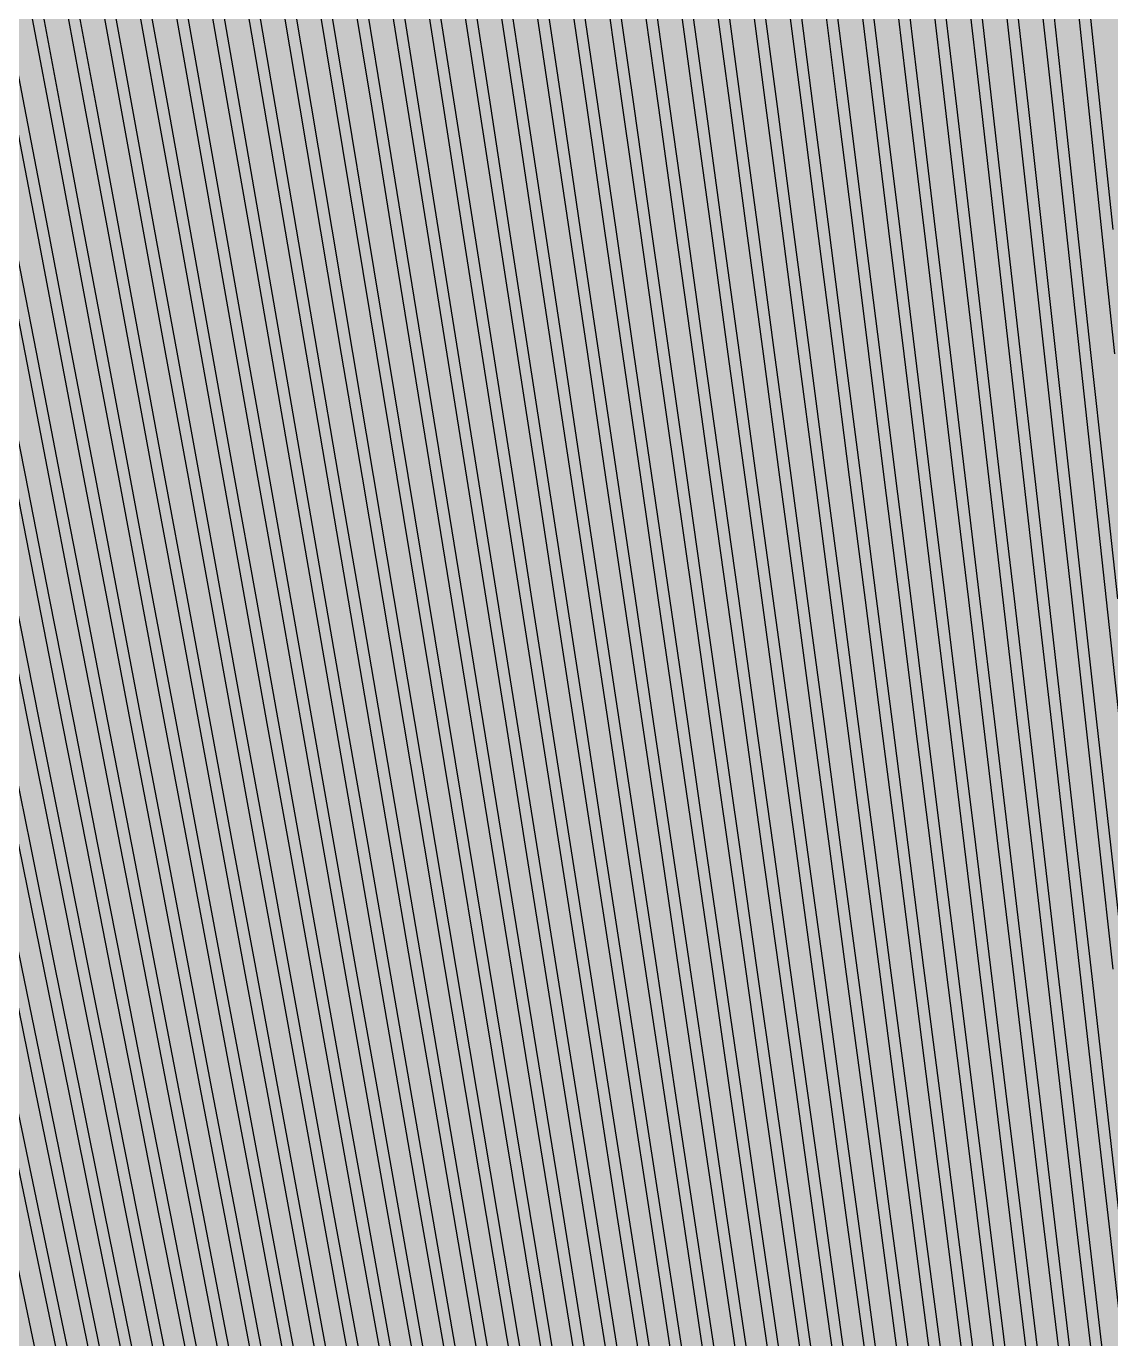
# Model space of a CAD drawing. Header units: metres. Extents: x -7231 to 10969, y -37556 to 1873.
# Drawn here: x 1427.9 to 1626.2, y -18014.6 to -17774.6 of the extents above; entities that cross this region are included whole.
import ezdxf

# ---------------------------------------------------------------- set-up
doc = ezdxf.new("R2010")
doc.units = ezdxf.units.M
for name, color, linetype in [('Metal1', 4, 'CONTINUOUS'), ('Metal2', 3, 'CONTINUOUS'), ('Polyimide', 7, 'CONTINUOUS')]:
    doc.layers.add(name, color=color, linetype=linetype)

msp = doc.modelspace()

# ---------------------------------------------------------------- hatches: boundary and pattern name
at = {"layer": 'Polyimide'}
msp.add_hatch(color=7, dxfattribs=at).paths.add_polyline_path([(4065.69, -468), (4066.67, -501.99), (4068.51, -535.99), (4071.41, -569.99), (4075.54, -603.99), (4081.04, -637.99), (4088.01, -671.99), (4096.52, -705.98), (4106.62, -739.98), (4118.33, -773.98), (4131.63, -807.98), (4146.49, -841.98), (4162.87, -875.98), (4180.68, -909.97), (4199.83, -943.97), (4220.22, -977.97), (4241.73, -1011.97), (4264.21, -1045.97), (4287.52, -1079.96), (4311.51, -1113.96), (4336.01, -1147.96), (4360.86, -1181.96), (4385.88, -1215.96), (4410.89, -1249.96), (4435.74, -1283.95), (4460.24, -1317.95), (4484.23, -1351.95), (4507.54, -1385.95), (4530.02, -1419.95), (4551.53, -1453.94), (4571.92, -1487.94), (4591.07, -1521.94), (4608.88, -1555.94), (4625.26, -1589.94), (4640.12, -1623.94), (4653.42, -1657.93), (4665.13, -1691.93), (4675.23, -1725.93), (4683.74, -1759.93), (4690.71, -1793.93), (4696.21, -1827.93), (4700.34, -1861.92), (4703.24, -1895.92), (4705.08, -1929.92), (4706.06, -1963.92), (4706.44, -1997.92), (4706.5, -2031.91), (4706.5, -4793.02), (4709.95, -4838.39), (4720.22, -4882.71), (4737.08, -4924.98), (4760.13, -4964.2), (4788.85, -4999.49), (4822.58, -5030.03), (4860.53, -5055.12), (4901.85, -5074.18), (4901.85, -5074.18), (4970.68, -5105.23), (5034.7, -5145.26), (5092.76, -5193.54), (5143.8, -5249.19), (5186.89, -5311.2), (5221.24, -5378.44), (5246.23, -5449.69), (5261.41, -5523.66), (5266.5, -5599), (5261.41, -5674.34), (5246.23, -5748.31), (5221.24, -5819.56), (5186.89, -5886.8), (5143.8, -5948.81), (5092.76, -6004.46), (5034.7, -6052.74), (4970.68, -6092.77), (4901.85, -6123.82), (4860.53, -6142.88), (4822.58, -6167.97), (4788.85, -6198.51), (4760.13, -6233.8), (4737.08, -6273.02), (4720.22, -6315.29), (4709.95, -6359.61), (4706.5, -6404.98), (4706.5, -9221.52), (4709.95, -9266.88), (4720.22, -9311.21), (4737.08, -9353.47), (4760.13, -9392.7), (4788.85, -9427.98), (4822.58, -9458.52), (4860.53, -9483.61), (4901.85, -9502.67), (4970.68, -9533.72), (5034.7, -9573.75), (5092.76, -9622.03), (5143.8, -9677.68), (5186.89, -9739.69), (5221.24, -9806.94), (5246.23, -9878.19), (5261.41, -9952.16), (5266.5, -10027.49), (5261.41, -10102.83), (5246.23, -10176.8), (5221.24, -10248.05), (5186.89, -10315.3), (5143.8, -10377.31), (5092.76, -10432.96), (5034.7, -10481.24), (4970.68, -10521.27), (4901.85, -10552.32), (4860.53, -10571.38), (4822.58, -10596.46), (4788.85, -10627), (4760.13, -10662.29), (4737.08, -10701.52), (4720.22, -10743.78), (4709.95, -10788.1), (4706.5, -10833.47), (4706.5, -13650.01), (4709.95, -13695.38), (4720.22, -13739.7), (4737.08, -13781.96), (4760.13, -13821.19), (4788.85, -13856.48), (4822.58, -13887.02), (4860.53, -13912.11), (4901.85, -13931.17), (4970.68, -13962.22), (5034.7, -14002.25), (5092.76, -14050.53), (5143.8, -14106.18), (5186.89, -14168.19), (5221.24, -14235.43), (5246.23, -14306.68), (5261.41, -14380.65), (5266.5, -14455.99), (5261.41, -14531.33), (5246.23, -14605.29), (5221.24, -14676.55), (5186.89, -14743.79), (5143.8, -14805.8), (5092.76, -14861.45), (5034.7, -14909.73), (4970.68, -14949.76), (4901.85, -14980.81), (4860.53, -14999.87), (4822.58, -15024.96), (4788.85, -15055.5), (4760.13, -15090.79), (4737.08, -15130.01), (4720.22, -15172.27), (4709.95, -15216.6), (4706.5, -15261.97), (4706.5, -15455.99), (4720.95, -15750.04), (4764.14, -16041.26), (4835.68, -16326.84), (4934.86, -16604.04), (5060.74, -16870.18), (5212.09, -17122.7), (5387.47, -17359.17), (5585.18, -17577.31), (5803.32, -17775.02), (6039.79, -17950.4), (6292.31, -18101.75), (6558.45, -18227.63), (6835.65, -18326.81), (7121.23, -18398.34), (7412.45, -18441.54), (7706.5, -18455.99), (9969.01, -18455.99), (10047.42, -18459.84), (10125.08, -18471.36), (10201.23, -18490.44), (10275.15, -18516.89), (10346.12, -18550.45), (10413.46, -18590.81), (10476.52, -18637.58), (10534.69, -18690.3), (10587.41, -18748.47), (10634.18, -18811.53), (10674.54, -18878.87), (10708.11, -18949.84), (10734.56, -19023.76), (10753.63, -19099.92), (10765.15, -19177.58), (10769.01, -19255.99), (10769.01, -20895.8), (10730.24, -20951.41), (10694.6, -21009.08), (10662.21, -21068.63), (10633.17, -21129.89), (10607.55, -21192.66), (10585.45, -21256.74), (10566.93, -21321.96), (10552.05, -21388.09), (10540.84, -21454.95), (10533.35, -21522.33), (10529.6, -21590.02), (10529.6, -21657.81), (10533.35, -21725.5), (10540.84, -21792.87), (10552.05, -21859.73), (10566.93, -21925.87), (10585.45, -21991.08), (10607.55, -22055.17), (10633.17, -22117.94), (10662.21, -22179.19), (10694.6, -22238.74), (10730.24, -22296.41), (10769.01, -22352.03), (10769.01, -32454.24), (10728.74, -32510.49), (10691.72, -32568.92), (10658.05, -32629.35), (10627.85, -32691.58), (10601.2, -32755.42), (10578.21, -32820.67), (10558.93, -32887.1), (10543.44, -32954.52), (10531.77, -33022.71), (10523.97, -33091.44), (10520.07, -33160.51), (10520.07, -33229.69), (10523.97, -33298.75), (10531.77, -33367.49), (10543.44, -33435.67), (10558.93, -33503.09), (10578.21, -33569.53), (10601.2, -33634.77), (10627.85, -33698.61), (10658.05, -33760.85), (10691.72, -33821.28), (10728.74, -33879.71), (10769.01, -33935.96), (10769.01, -36556), (10765.15, -36634.41), (10753.63, -36712.07), (10734.56, -36788.23), (10708.11, -36862.15), (10674.54, -36933.12), (10634.18, -37000.46), (10587.41, -37063.51), (10534.69, -37121.69), (10476.52, -37174.41), (10413.46, -37221.18), (10346.12, -37261.54), (10275.15, -37295.1), (10201.23, -37321.55), (10125.08, -37340.63), (10047.42, -37352.15), (9969.01, -37356), (-6231.01, -37356), (-6309.42, -37352.15), (-6387.08, -37340.63), (-6463.23, -37321.55), (-6537.15, -37295.1), (-6608.12, -37261.54), (-6675.46, -37221.18), (-6738.52, -37174.41), (-6796.69, -37121.69), (-6849.41, -37063.51), (-6896.18, -37000.46), (-6936.54, -36933.12), (-6970.11, -36862.15), (-6996.56, -36788.23), (-7015.63, -36712.07), (-7027.15, -36634.41), (-7031.01, -36556), (-7031.01, -33936), (-6990.74, -33879.75), (-6953.7, -33821.31), (-6920.03, -33760.88), (-6889.82, -33698.64), (-6863.18, -33634.8), (-6840.18, -33569.55), (-6820.9, -33503.11), (-6805.4, -33435.69), (-6793.74, -33367.49), (-6785.94, -33298.75), (-6782.03, -33229.68), (-6782.03, -33160.5), (-6785.94, -33091.43), (-6793.74, -33022.69), (-6805.4, -32954.5), (-6820.9, -32887.07), (-6840.18, -32820.63), (-6863.18, -32755.39), (-6889.82, -32691.54), (-6920.03, -32629.3), (-6953.7, -32568.87), (-6990.74, -32510.43), (-7031.01, -32454.18), (-7031.01, -22364.83), (-6990.74, -22308.58), (-6953.7, -22250.14), (-6920.03, -22189.71), (-6889.82, -22127.47), (-6863.18, -22063.62), (-6840.18, -21998.38), (-6820.9, -21931.94), (-6805.4, -21864.51), (-6793.74, -21796.32), (-6785.94, -21727.58), (-6782.03, -21658.51), (-6782.03, -21589.33), (-6785.94, -21520.26), (-6793.74, -21451.52), (-6805.4, -21383.32), (-6820.9, -21315.9), (-6840.18, -21249.46), (-6863.18, -21184.21), (-6889.82, -21120.37), (-6920.03, -21058.13), (-6953.7, -20997.7), (-6990.74, -20939.26), (-7031.01, -20883.01), (-7031.01, -19255.99), (-7027.15, -19177.58), (-7015.63, -19099.92), (-6996.56, -19023.76), (-6970.11, -18949.84), (-6936.54, -18878.87), (-6896.18, -18811.53), (-6849.41, -18748.47), (-6796.69, -18690.3), (-6738.52, -18637.58), (-6675.46, -18590.81), (-6608.12, -18550.45), (-6537.15, -18516.89), (-6463.23, -18490.44), (-6387.08, -18471.36), (-6309.42, -18459.84), (-6231.01, -18455.99), (-3968.5, -18455.99), (-3674.45, -18441.54), (-3383.23, -18398.34), (-3097.65, -18326.81), (-2820.45, -18227.63), (-2554.31, -18101.75), (-2301.79, -17950.4), (-2065.32, -17775.02), (-1847.18, -17577.31), (-1649.47, -17359.17), (-1474.09, -17122.7), (-1322.74, -16870.18), (-1196.86, -16604.04), (-1097.68, -16326.84), (-1026.14, -16041.26), (-982.95, -15750.04), (-968.5, -15455.99), (-968.5, -15261.97), (-971.95, -15216.6), (-982.22, -15172.27), (-999.08, -15130.01), (-1022.13, -15090.79), (-1050.85, -15055.5), (-1084.58, -15024.96), (-1122.53, -14999.87), (-1163.85, -14980.81), (-1232.68, -14949.76), (-1296.7, -14909.73), (-1354.76, -14861.45), (-1405.8, -14805.8), (-1448.89, -14743.79), (-1483.24, -14676.55), (-1508.23, -14605.29), (-1523.41, -14531.33), (-1528.5, -14455.99), (-1523.41, -14380.65), (-1508.23, -14306.68), (-1483.24, -14235.43), (-1448.89, -14168.19), (-1405.8, -14106.18), (-1354.76, -14050.53), (-1296.7, -14002.25), (-1232.68, -13962.22), (-1163.85, -13931.17), (-1122.53, -13912.11), (-1084.58, -13887.02), (-1050.85, -13856.48), (-1022.13, -13821.19), (-999.08, -13781.96), (-982.22, -13739.7), (-971.95, -13695.38), (-968.5, -13650.01), (-968.5, -12309.64), (-971.95, -12264.27), (-982.22, -12219.94), (-999.08, -12177.68), (-1022.13, -12138.46), (-1050.85, -12103.17), (-1084.58, -12072.63), (-1122.53, -12047.54), (-1163.85, -12028.48), (-1232.68, -11997.43), (-1296.7, -11957.4), (-1354.76, -11909.12), (-1405.8, -11853.47), (-1448.89, -11791.46), (-1483.24, -11724.22), (-1508.23, -11652.96), (-1523.41, -11579), (-1528.5, -11503.66), (-1523.41, -11428.32), (-1508.23, -11354.35), (-1483.24, -11283.1), (-1448.89, -11215.86), (-1405.8, -11153.85), (-1354.76, -11098.2), (-1296.7, -11049.92), (-1232.68, -11009.89), (-1163.85, -10978.84), (-1122.53, -10959.78), (-1084.58, -10934.69), (-1050.85, -10904.15), (-1022.13, -10868.86), (-999.08, -10829.63), (-982.22, -10787.37), (-971.95, -10743.05), (-968.5, -10697.68), (-968.5, -9357.31), (-971.95, -9311.94), (-982.22, -9267.62), (-999.08, -9225.35), (-1022.13, -9186.13), (-1050.85, -9150.84), (-1084.58, -9120.3), (-1122.53, -9095.21), (-1163.85, -9076.15), (-1163.85, -9076.15), (-1232.68, -9045.1), (-1296.7, -9005.07), (-1354.76, -8956.79), (-1405.8, -8901.14), (-1448.89, -8839.13), (-1483.24, -8771.89), (-1508.23, -8700.64), (-1523.41, -8626.67), (-1528.5, -8551.33), (-1523.41, -8475.99), (-1508.23, -8402.02), (-1483.24, -8330.77), (-1448.89, -8263.53), (-1405.8, -8201.52), (-1354.76, -8145.87), (-1296.7, -8097.59), (-1232.68, -8057.56), (-1163.85, -8026.51), (-1163.85, -8026.51), (-1122.53, -8007.45), (-1084.58, -7982.36), (-1050.85, -7951.82), (-1022.13, -7916.53), (-999.08, -7877.31), (-982.22, -7835.04), (-971.95, -7790.72), (-968.5, -7745.35), (-968.5, -6404.98), (-971.95, -6359.61), (-982.22, -6315.29), (-999.08, -6273.02), (-1022.13, -6233.8), (-1050.85, -6198.51), (-1084.58, -6167.97), (-1122.53, -6142.88), (-1163.85, -6123.82), (-1163.85, -6123.82), (-1232.68, -6092.77), (-1296.7, -6052.74), (-1354.76, -6004.46), (-1405.8, -5948.81), (-1448.89, -5886.8), (-1483.24, -5819.56), (-1508.23, -5748.31), (-1523.41, -5674.34), (-1528.5, -5599), (-1523.41, -5523.66), (-1508.23, -5449.69), (-1483.24, -5378.44), (-1448.89, -5311.2), (-1405.8, -5249.19), (-1354.76, -5193.54), (-1296.7, -5145.26), (-1232.68, -5105.23), (-1163.85, -5074.18), (-1163.85, -5074.18), (-1122.53, -5055.12), (-1084.58, -5030.03), (-1050.85, -4999.49), (-1022.13, -4964.2), (-999.08, -4924.98), (-982.22, -4882.71), (-971.95, -4838.39), (-968.5, -4793.02), (-968.5, -2031.91), (-968.44, -1997.92), (-968.06, -1963.92), (-967.05, -1929.92), (-965.18, -1895.92), (-962.22, -1861.92), (-958.01, -1827.93), (-952.41, -1793.93), (-945.31, -1759.93), (-936.64, -1725.93), (-926.35, -1691.93), (-914.43, -1657.93), (-900.88, -1623.94), (-885.74, -1589.94), (-869.05, -1555.94), (-850.91, -1521.94), (-831.4, -1487.94), (-810.63, -1453.94), (-788.72, -1419.95), (-765.82, -1385.95), (-742.07, -1351.95), (-717.63, -1317.95), (-692.67, -1283.95), (-667.36, -1249.96), (-641.88, -1215.96), (-616.39, -1181.96), (-591.08, -1147.96), (-566.12, -1113.96), (-541.68, -1079.96), (-517.93, -1045.97), (-495.03, -1011.97), (-473.12, -977.97), (-452.35, -943.97), (-432.84, -909.97), (-414.7, -875.98), (-398.01, -841.98), (-382.87, -807.98), (-369.32, -773.98), (-357.4, -739.98), (-347.11, -705.98), (-338.44, -671.99), (-331.34, -637.99), (-325.74, -603.99), (-321.53, -569.99), (-318.57, -535.99), (-316.7, -501.99), (-315.69, -468), (-315.31, -434), (-315.25, -400), (-315.25, 401), (-315.25, 451), (-315.25, 1644), (-270.25, 1644), (-270.03, 1637.13), (-269.35, 1630.29), (-268.23, 1623.52), (-266.67, 1616.82), (-264.68, 1610.25), (-262.26, 1603.82), (-259.42, 1597.56), (-256.18, 1591.5), (-252.55, 1585.67), (-248.55, 1580.08), (-244.19, 1574.77), (-239.5, 1569.75), (-234.48, 1565.06), (-229.17, 1560.7), (-223.58, 1556.7), (-217.75, 1553.07), (-211.69, 1549.83), (-205.43, 1546.99), (-199, 1544.57), (-192.43, 1542.58), (-185.73, 1541.02), (-178.96, 1539.9), (-172.12, 1539.22), (-165.25, 1539), (-158.38, 1539.22), (-151.54, 1539.9), (-144.77, 1541.02), (-138.07, 1542.58), (-131.5, 1544.57), (-125.07, 1546.99), (-118.81, 1549.83), (-112.75, 1553.07), (-106.92, 1556.7), (-101.33, 1560.7), (-96.02, 1565.06), (-91, 1569.75), (-86.31, 1574.77), (-81.95, 1580.08), (-77.95, 1585.67), (-74.32, 1591.5), (-71.08, 1597.56), (-68.24, 1603.82), (-65.82, 1610.25), (-63.83, 1616.82), (-62.27, 1623.52), (-61.15, 1630.29), (-60.47, 1637.13), (-60.25, 1644), (1853, 1644), (1853, 1573), (3815.25, 1573), (3815.46, 1579.54), (3816.11, 1586.05), (3817.17, 1592.51), (3818.66, 1598.88), (3820.56, 1605.14), (3822.86, 1611.27), (3825.56, 1617.23), (3828.65, 1623), (3832.1, 1628.56), (3835.91, 1633.88), (3840.07, 1638.93), (3844.54, 1643.71), (3849.32, 1648.18), (3854.37, 1652.34), (3859.69, 1656.15), (3865.25, 1659.6), (3871.02, 1662.69), (3876.98, 1665.39), (3883.11, 1667.69), (3889.37, 1669.59), (3895.74, 1671.08), (3902.2, 1672.14), (3908.71, 1672.79), (3915.25, 1673), (3921.79, 1672.79), (3928.3, 1672.14), (3934.76, 1671.08), (3941.13, 1669.59), (3947.39, 1667.69), (3953.52, 1665.39), (3959.48, 1662.69), (3965.25, 1659.6), (3970.81, 1656.15), (3976.13, 1652.34), (3981.18, 1648.18), (3985.96, 1643.71), (3990.43, 1638.93), (3994.59, 1633.88), (3998.4, 1628.56), (4001.85, 1623), (4004.94, 1617.23), (4007.64, 1611.27), (4009.94, 1605.14), (4011.84, 1598.88), (4013.33, 1592.51), (4014.39, 1586.05), (4015.04, 1579.54), (4015.25, 1573), (4065.25, 1573), (4065.25, 451), (4065.25, 401), (4065.25, -400), (4065.31, -434), (4065.69, -468)])

# ---------------------------------------------------------------- linework, layer by layer
at = {"layer": 'Metal1'}
for points in [[(1437.62, -18037.13), (1432.95, -18014.63), (1428.27, -17992.13), (1423.6, -17969.63), (1418.93, -17947.13), (1414.26, -17924.63), (1409.59, -17902.13), (1404.91, -17879.63), (1400.24, -17857.12), (1395.57, -17834.62), (1390.9, -17812.12), (1386.23, -17789.62), (1381.55, -17767.12)], [(1383.51, -17766.72), (1388.18, -17789.22), (1392.86, -17811.72), (1397.53, -17834.22), (1402.2, -17856.72), (1406.87, -17879.22), (1411.54, -17901.72), (1416.22, -17924.22), (1420.89, -17946.72), (1425.56, -17969.22), (1430.23, -17991.72), (1434.9, -18014.22), (1439.58, -18036.72)], [(1449.33, -18037.12), (1444.78, -18014.62), (1440.24, -17992.12), (1435.69, -17969.62), (1431.15, -17947.12), (1426.6, -17924.62), (1422.06, -17902.12), (1417.51, -17879.62), (1412.97, -17857.12), (1408.42, -17834.62), (1403.88, -17812.12), (1399.33, -17789.62), (1394.79, -17767.12)], [(1396.75, -17766.72), (1401.29, -17789.22), (1405.84, -17811.72), (1410.38, -17834.22), (1414.93, -17856.72), (1419.47, -17879.22), (1424.02, -17901.72), (1428.56, -17924.23), (1433.11, -17946.73), (1437.65, -17969.23), (1442.2, -17991.73), (1446.74, -18014.23), (1451.29, -18036.73)], [(1461.04, -18037.12), (1456.62, -18014.62), (1452.2, -17992.12), (1447.79, -17969.62), (1443.37, -17947.12), (1438.95, -17924.62), (1434.53, -17902.12), (1430.11, -17879.61), (1425.7, -17857.11), (1421.28, -17834.61), (1416.86, -17812.11), (1412.44, -17789.61), (1408.03, -17767.11)], [(1409.99, -17766.73), (1414.41, -17789.23), (1418.82, -17811.73), (1423.24, -17834.23), (1427.66, -17856.73), (1432.08, -17879.23), (1436.5, -17901.73), (1440.91, -17924.23), (1445.33, -17946.73), (1449.75, -17969.23), (1454.17, -17991.73), (1458.58, -18014.23), (1463, -18036.73)], [(1472.75, -18037.11), (1468.46, -18014.61), (1464.17, -17992.11), (1459.88, -17969.61), (1455.59, -17947.11), (1451.3, -17924.61), (1447.01, -17902.11), (1442.72, -17879.61), (1438.42, -17857.11), (1434.13, -17834.61), (1429.84, -17812.11), (1425.55, -17789.61), (1421.26, -17767.11)], [(1423.23, -17766.73), (1427.52, -17789.23), (1431.81, -17811.73), (1436.1, -17834.23), (1440.39, -17856.73), (1444.68, -17879.23), (1448.97, -17901.74), (1453.26, -17924.24), (1457.55, -17946.74), (1461.84, -17969.24), (1466.13, -17991.74), (1470.42, -18014.24), (1474.71, -18036.74)], [(1484.46, -18037.11), (1480.3, -18014.61), (1476.13, -17992.11), (1471.97, -17969.61), (1467.81, -17947.11), (1463.64, -17924.61), (1459.48, -17902.1), (1455.32, -17879.6), (1451.15, -17857.1), (1446.99, -17834.6), (1442.83, -17812.1), (1438.66, -17789.6), (1434.5, -17767.1)], [(1436.46, -17766.74), (1440.63, -17789.24), (1444.79, -17811.74), (1448.96, -17834.24), (1453.12, -17856.74), (1457.28, -17879.24), (1461.45, -17901.74), (1465.61, -17924.24), (1469.77, -17946.74), (1473.94, -17969.24), (1478.1, -17991.74), (1482.26, -18014.24), (1486.43, -18036.74)], [(1496.17, -18037.1), (1492.14, -18014.6), (1488.1, -17992.1), (1484.06, -17969.6), (1480.03, -17947.1), (1475.99, -17924.6), (1471.95, -17902.1), (1467.92, -17879.6), (1463.88, -17857.1), (1459.84, -17834.6), (1455.81, -17812.1), (1451.77, -17789.6), (1447.73, -17767.1)], [(1449.7, -17766.74), (1453.74, -17789.24), (1457.78, -17811.74), (1461.81, -17834.24), (1465.85, -17856.74), (1469.89, -17879.25), (1473.92, -17901.75), (1477.96, -17924.25), (1481.99, -17946.75), (1486.03, -17969.25), (1490.07, -17991.75), (1494.1, -18014.25), (1498.14, -18036.75)], [(1507.88, -18037.1), (1503.97, -18014.6), (1500.06, -17992.1), (1496.15, -17969.6), (1492.24, -17947.1), (1488.34, -17924.59), (1484.43, -17902.09), (1480.52, -17879.59), (1476.61, -17857.09), (1472.7, -17834.59), (1468.79, -17812.09), (1464.88, -17789.59), (1460.97, -17767.09)], [(1462.94, -17766.75), (1466.85, -17789.25), (1470.76, -17811.75), (1474.67, -17834.25), (1478.58, -17856.75), (1482.49, -17879.25), (1486.4, -17901.75), (1490.31, -17924.25), (1494.22, -17946.75), (1498.12, -17969.25), (1502.03, -17991.75), (1505.94, -18014.26), (1509.85, -18036.76)], [(1519.59, -18037.09), (1515.81, -18014.59), (1512.03, -17992.09), (1508.25, -17969.59), (1504.46, -17947.09), (1500.68, -17924.59), (1496.9, -17902.09), (1493.12, -17879.59), (1489.34, -17857.09), (1485.55, -17834.59), (1481.77, -17812.09), (1477.99, -17789.59), (1474.21, -17767.08)], [(1476.18, -17766.75), (1479.96, -17789.25), (1483.74, -17811.75), (1487.53, -17834.26), (1491.31, -17856.76), (1495.09, -17879.26), (1498.87, -17901.76), (1502.65, -17924.26), (1506.44, -17946.76), (1510.22, -17969.26), (1514, -17991.76), (1517.78, -18014.26), (1521.57, -18036.76)], [(1531.3, -18037.09), (1527.65, -18014.59), (1523.99, -17992.09), (1520.34, -17969.59), (1516.68, -17947.08), (1513.03, -17924.58), (1509.37, -17902.08), (1505.72, -17879.58), (1502.06, -17857.08), (1498.41, -17834.58), (1494.75, -17812.08), (1491.1, -17789.58), (1487.44, -17767.08)], [(1489.42, -17766.76), (1493.07, -17789.26), (1496.73, -17811.76), (1500.38, -17834.26), (1504.04, -17856.76), (1507.69, -17879.26), (1511.35, -17901.76), (1515, -17924.26), (1518.66, -17946.76), (1522.31, -17969.26), (1525.97, -17991.77), (1529.62, -18014.27), (1533.28, -18036.77)], [(1543.01, -18037.08), (1539.49, -18014.58), (1535.96, -17992.08), (1532.43, -17969.58), (1528.9, -17947.08), (1525.37, -17924.58), (1521.85, -17902.08), (1518.32, -17879.58), (1514.79, -17857.08), (1511.26, -17834.58), (1507.74, -17812.08), (1504.21, -17789.57), (1500.68, -17767.07)], [(1502.66, -17766.76), (1506.18, -17789.26), (1509.71, -17811.77), (1513.24, -17834.27), (1516.77, -17856.77), (1520.29, -17879.27), (1523.82, -17901.77), (1527.35, -17924.27), (1530.88, -17946.77), (1534.41, -17969.27), (1537.93, -17991.77), (1541.46, -18014.27), (1544.99, -18036.77)], [(1554.73, -18037.08), (1551.32, -18014.58), (1547.92, -17992.08), (1544.52, -17969.57), (1541.12, -17947.07), (1537.72, -17924.57), (1534.32, -17902.07), (1530.92, -17879.57), (1527.52, -17857.07), (1524.12, -17834.57), (1520.72, -17812.07), (1517.32, -17789.57), (1513.92, -17767.07)], [(1515.89, -17766.77), (1519.29, -17789.27), (1522.69, -17811.77), (1526.1, -17834.27), (1529.5, -17856.77), (1532.9, -17879.27), (1536.3, -17901.77), (1539.7, -17924.27), (1543.1, -17946.77), (1546.5, -17969.28), (1549.9, -17991.78), (1553.3, -18014.28), (1556.7, -18036.78)], [(1566.44, -18037.07), (1563.16, -18014.57), (1559.89, -17992.07), (1556.62, -17969.57), (1553.34, -17947.07), (1550.07, -17924.57), (1546.79, -17902.07), (1543.52, -17879.57), (1540.25, -17857.07), (1536.97, -17834.56), (1533.7, -17812.06), (1530.43, -17789.56), (1527.15, -17767.06)], [(1529.13, -17766.77), (1532.41, -17789.28), (1535.68, -17811.78), (1538.95, -17834.28), (1542.23, -17856.78), (1545.5, -17879.28), (1548.77, -17901.78), (1552.05, -17924.28), (1555.32, -17946.78), (1558.59, -17969.28), (1561.87, -17991.78), (1565.14, -18014.28), (1568.42, -18036.78)], [(1578.15, -18037.07), (1575, -18014.56), (1571.85, -17992.06), (1568.71, -17969.56), (1565.56, -17947.06), (1562.41, -17924.56), (1559.27, -17902.06), (1556.12, -17879.56), (1552.97, -17857.06), (1549.83, -17834.56), (1546.68, -17812.06), (1543.54, -17789.56), (1540.39, -17767.06)], [(1542.37, -17766.78), (1545.52, -17789.28), (1548.66, -17811.78), (1551.81, -17834.28), (1554.96, -17856.78), (1558.1, -17879.28), (1561.25, -17901.78), (1564.4, -17924.29), (1567.54, -17946.79), (1570.69, -17969.29), (1573.83, -17991.79), (1576.98, -18014.29), (1580.13, -18036.79)], [(1589.86, -18037.06), (1586.84, -18014.56), (1583.82, -17992.06), (1580.8, -17969.56), (1577.78, -17947.06), (1574.76, -17924.56), (1571.74, -17902.06), (1568.72, -17879.56), (1565.7, -17857.05), (1562.68, -17834.55), (1559.66, -17812.05), (1556.64, -17789.55), (1553.63, -17767.05)], [(1555.61, -17766.79), (1558.63, -17789.29), (1561.65, -17811.79), (1564.67, -17834.29), (1567.68, -17856.79), (1570.7, -17879.29), (1573.72, -17901.79), (1576.74, -17924.29), (1579.76, -17946.79), (1582.78, -17969.29), (1585.8, -17991.79), (1588.82, -18014.29), (1591.84, -18036.79)], [(1627.6, -18239.56), (1624.71, -18217.06), (1621.81, -18194.56), (1618.92, -18172.06), (1616.03, -18149.56), (1613.14, -18127.06), (1610.25, -18104.56), (1607.35, -18082.06), (1604.46, -18059.56), (1601.57, -18037.05), (1598.68, -18014.55), (1595.78, -17992.05), (1592.89, -17969.55), (1590, -17947.05), (1587.11, -17924.55), (1584.22, -17902.05), (1581.32, -17879.55), (1578.43, -17857.05), (1575.54, -17834.55), (1572.65, -17812.05), (1569.75, -17789.55), (1566.86, -17767.05)], [(1568.85, -17766.79), (1571.74, -17789.29), (1574.63, -17811.79), (1577.52, -17834.29), (1580.41, -17856.79), (1583.31, -17879.29), (1586.2, -17901.8), (1589.09, -17924.3), (1591.98, -17946.8), (1594.88, -17969.3), (1597.77, -17991.8), (1600.66, -18014.3), (1603.55, -18036.8), (1606.44, -18059.3), (1609.34, -18081.8), (1612.23, -18104.3), (1615.12, -18126.8), (1618.01, -18149.3), (1620.91, -18171.8), (1623.8, -18194.3), (1626.69, -18216.8)], [(1627.11, -18149.55), (1624.34, -18127.05), (1621.57, -18104.55), (1618.81, -18082.05), (1616.04, -18059.55), (1613.28, -18037.05), (1610.51, -18014.55), (1607.75, -17992.05), (1604.98, -17969.55), (1602.22, -17947.05), (1599.45, -17924.55), (1596.69, -17902.04), (1593.92, -17879.54), (1591.16, -17857.04), (1588.39, -17834.54), (1585.63, -17812.04), (1582.86, -17789.54), (1580.1, -17767.04)], [(1582.08, -17766.8), (1584.85, -17789.3), (1587.61, -17811.8), (1590.38, -17834.3), (1593.14, -17856.8), (1595.91, -17879.3), (1598.67, -17901.8), (1601.44, -17924.3), (1604.2, -17946.8), (1606.97, -17969.3), (1609.73, -17991.8), (1612.5, -18014.3), (1615.26, -18036.8), (1618.03, -18059.31), (1620.79, -18081.81), (1623.56, -18104.31), (1626.33, -18126.81)], [(1627.63, -18059.54), (1624.99, -18037.04), (1622.35, -18014.54), (1619.71, -17992.04), (1617.08, -17969.54), (1614.44, -17947.04), (1611.8, -17924.54), (1609.16, -17902.04), (1606.52, -17879.54), (1603.89, -17857.04), (1601.25, -17834.54), (1598.61, -17812.04), (1595.97, -17789.54), (1593.33, -17767.04)], [(1595.32, -17766.8), (1597.96, -17789.3), (1600.6, -17811.8), (1603.24, -17834.3), (1605.87, -17856.81), (1608.51, -17879.31), (1611.15, -17901.81), (1613.79, -17924.31), (1616.42, -17946.81), (1619.06, -17969.31), (1621.7, -17991.81), (1624.34, -18014.31), (1626.98, -18036.81)], [(1626.66, -17947.04), (1624.15, -17924.53), (1621.64, -17902.03), (1619.13, -17879.53), (1616.61, -17857.03), (1614.1, -17834.53), (1611.59, -17812.03), (1609.08, -17789.53), (1606.57, -17767.03)], [(1608.56, -17766.81), (1611.07, -17789.31), (1613.58, -17811.81), (1616.09, -17834.31), (1618.6, -17856.81), (1621.11, -17879.31), (1623.62, -17901.81), (1626.13, -17924.31), (1628.65, -17946.81)], [(1626.96, -17834.53), (1624.58, -17812.03), (1622.19, -17789.52), (1619.81, -17767.02)], [(1621.8, -17766.81), (1624.18, -17789.31), (1626.56, -17811.81)]]:
    msp.add_lwpolyline(points, dxfattribs=at)
at = {"layer": 'Metal2'}
for points in [[(1376.89, -17766.71), (1381.63, -17789.21), (1386.36, -17811.71), (1391.1, -17834.21), (1395.84, -17856.72), (1400.57, -17879.22), (1405.31, -17901.72), (1410.04, -17924.22), (1414.78, -17946.72), (1419.51, -17969.22), (1424.25, -17991.72), (1428.98, -18014.22), (1433.72, -18036.72)], [(1443.47, -18037.13), (1438.87, -18014.63), (1434.26, -17992.13), (1429.65, -17969.63), (1425.04, -17947.12), (1420.43, -17924.62), (1415.82, -17902.12), (1411.21, -17879.62), (1406.61, -17857.12), (1402, -17834.62), (1397.39, -17812.12), (1392.78, -17789.62), (1388.17, -17767.12)], [(1390.13, -17766.72), (1394.74, -17789.22), (1399.35, -17811.72), (1403.96, -17834.22), (1408.56, -17856.72), (1413.17, -17879.22), (1417.78, -17901.72), (1422.39, -17924.22), (1427, -17946.72), (1431.61, -17969.22), (1436.22, -17991.72), (1440.82, -18014.23), (1445.43, -18036.73)], [(1455.18, -18037.12), (1450.7, -18014.62), (1446.22, -17992.12), (1441.74, -17969.62), (1437.26, -17947.12), (1432.78, -17924.62), (1428.3, -17902.12), (1423.81, -17879.62), (1419.33, -17857.12), (1414.85, -17834.62), (1410.37, -17812.12), (1405.89, -17789.61), (1401.41, -17767.11)], [(1403.37, -17766.72), (1407.85, -17789.22), (1412.33, -17811.72), (1416.81, -17834.23), (1421.29, -17856.73), (1425.78, -17879.23), (1430.26, -17901.73), (1434.74, -17924.23), (1439.22, -17946.73), (1443.7, -17969.23), (1448.18, -17991.73), (1452.66, -18014.23), (1457.15, -18036.73)], [(1466.89, -18037.12), (1462.54, -18014.62), (1458.19, -17992.12), (1453.83, -17969.61), (1449.48, -17947.11), (1445.12, -17924.61), (1440.77, -17902.11), (1436.42, -17879.61), (1432.06, -17857.11), (1427.71, -17834.61), (1423.35, -17812.11), (1419, -17789.61), (1414.64, -17767.11)], [(1416.61, -17766.73), (1420.96, -17789.23), (1425.32, -17811.73), (1429.67, -17834.23), (1434.02, -17856.73), (1438.38, -17879.23), (1442.73, -17901.73), (1447.09, -17924.23), (1451.44, -17946.73), (1455.8, -17969.23), (1460.15, -17991.74), (1464.5, -18014.24), (1468.86, -18036.74)], [(1478.61, -18037.11), (1474.38, -18014.61), (1470.15, -17992.11), (1465.92, -17969.61), (1461.7, -17947.11), (1457.47, -17924.61), (1453.24, -17902.11), (1449.02, -17879.61), (1444.79, -17857.11), (1440.56, -17834.61), (1436.33, -17812.1), (1432.11, -17789.6), (1427.88, -17767.1)], [(1429.85, -17766.73), (1434.07, -17789.23), (1438.3, -17811.74), (1442.53, -17834.24), (1446.75, -17856.74), (1450.98, -17879.24), (1455.21, -17901.74), (1459.44, -17924.24), (1463.66, -17946.74), (1467.89, -17969.24), (1472.12, -17991.74), (1476.34, -18014.24), (1480.57, -18036.74)], [(1490.32, -18037.11), (1486.22, -18014.61), (1482.12, -17992.1), (1478.02, -17969.6), (1473.92, -17947.1), (1469.82, -17924.6), (1465.72, -17902.1), (1461.62, -17879.6), (1457.52, -17857.1), (1453.42, -17834.6), (1449.32, -17812.1), (1445.22, -17789.6), (1441.12, -17767.1)], [(1443.08, -17766.74), (1447.18, -17789.24), (1451.28, -17811.74), (1455.38, -17834.24), (1459.48, -17856.74), (1463.58, -17879.24), (1467.68, -17901.74), (1471.78, -17924.24), (1475.88, -17946.74), (1479.98, -17969.25), (1484.08, -17991.75), (1488.18, -18014.25), (1492.28, -18036.75)], [(1502.03, -18037.1), (1498.05, -18014.6), (1494.08, -17992.1), (1490.11, -17969.6), (1486.14, -17947.1), (1482.16, -17924.6), (1478.19, -17902.1), (1474.22, -17879.6), (1470.24, -17857.1), (1466.27, -17834.59), (1462.3, -17812.09), (1458.33, -17789.59), (1454.35, -17767.09)], [(1456.32, -17766.74), (1460.29, -17789.25), (1464.27, -17811.75), (1468.24, -17834.25), (1472.21, -17856.75), (1476.19, -17879.25), (1480.16, -17901.75), (1484.13, -17924.25), (1488.1, -17946.75), (1492.08, -17969.25), (1496.05, -17991.75), (1500.02, -18014.25), (1504, -18036.75)], [(1513.74, -18037.1), (1509.89, -18014.59), (1506.05, -17992.09), (1502.2, -17969.59), (1498.35, -17947.09), (1494.51, -17924.59), (1490.66, -17902.09), (1486.82, -17879.59), (1482.97, -17857.09), (1479.13, -17834.59), (1475.28, -17812.09), (1471.43, -17789.59), (1467.59, -17767.09)], [(1469.56, -17766.75), (1473.41, -17789.25), (1477.25, -17811.75), (1481.1, -17834.25), (1484.94, -17856.75), (1488.79, -17879.25), (1492.63, -17901.75), (1496.48, -17924.26), (1500.33, -17946.76), (1504.17, -17969.26), (1508.02, -17991.76), (1511.86, -18014.26), (1515.71, -18036.76)], [(1525.45, -18037.09), (1521.73, -18014.59), (1518.01, -17992.09), (1514.29, -17969.59), (1510.57, -17947.09), (1506.86, -17924.59), (1503.14, -17902.09), (1499.42, -17879.59), (1495.7, -17857.08), (1491.98, -17834.58), (1488.26, -17812.08), (1484.54, -17789.58), (1480.83, -17767.08)], [(1482.8, -17766.76), (1486.52, -17789.26), (1490.24, -17811.76), (1493.95, -17834.26), (1497.67, -17856.76), (1501.39, -17879.26), (1505.11, -17901.76), (1508.83, -17924.26), (1512.55, -17946.76), (1516.27, -17969.26), (1519.98, -17991.76), (1523.7, -18014.26), (1527.42, -18036.76)], [(1537.16, -18037.08), (1533.57, -18014.58), (1529.98, -17992.08), (1526.38, -17969.58), (1522.79, -17947.08), (1519.2, -17924.58), (1515.61, -17902.08), (1512.02, -17879.58), (1508.43, -17857.08), (1504.84, -17834.58), (1501.24, -17812.08), (1497.65, -17789.58), (1494.06, -17767.08)], [(1496.04, -17766.76), (1499.63, -17789.26), (1503.22, -17811.76), (1506.81, -17834.26), (1510.4, -17856.76), (1513.99, -17879.26), (1517.59, -17901.77), (1521.18, -17924.27), (1524.77, -17946.77), (1528.36, -17969.27), (1531.95, -17991.77), (1535.54, -18014.27), (1539.13, -18036.77)], [(1548.87, -18037.08), (1545.41, -18014.58), (1541.94, -17992.08), (1538.48, -17969.58), (1535.01, -17947.08), (1531.55, -17924.58), (1528.08, -17902.08), (1524.62, -17879.57), (1521.16, -17857.07), (1517.69, -17834.57), (1514.23, -17812.07), (1510.76, -17789.57), (1507.3, -17767.07)], [(1509.27, -17766.77), (1512.74, -17789.27), (1516.2, -17811.77), (1519.67, -17834.27), (1523.13, -17856.77), (1526.6, -17879.27), (1530.06, -17901.77), (1533.52, -17924.27), (1536.99, -17946.77), (1540.45, -17969.27), (1543.92, -17991.77), (1547.38, -18014.27), (1550.85, -18036.77)], [(1560.58, -18037.07), (1557.24, -18014.57), (1553.91, -17992.07), (1550.57, -17969.57), (1547.23, -17947.07), (1543.89, -17924.57), (1540.56, -17902.07), (1537.22, -17879.57), (1533.88, -17857.07), (1530.55, -17834.57), (1527.21, -17812.07), (1523.87, -17789.57), (1520.53, -17767.07)], [(1522.51, -17766.77), (1525.85, -17789.27), (1529.19, -17811.77), (1532.52, -17834.27), (1535.86, -17856.77), (1539.2, -17879.28), (1542.54, -17901.78), (1545.87, -17924.28), (1549.21, -17946.78), (1552.55, -17969.28), (1555.88, -17991.78), (1559.22, -18014.28), (1562.56, -18036.78)], [(1572.29, -18037.07), (1569.08, -18014.57), (1565.87, -17992.07), (1562.66, -17969.57), (1559.45, -17947.07), (1556.24, -17924.56), (1553.03, -17902.06), (1549.82, -17879.56), (1546.61, -17857.06), (1543.4, -17834.56), (1540.19, -17812.06), (1536.98, -17789.56), (1533.77, -17767.06)], [(1535.75, -17766.78), (1538.96, -17789.28), (1542.17, -17811.78), (1545.38, -17834.28), (1548.59, -17856.78), (1551.8, -17879.28), (1555.01, -17901.78), (1558.22, -17924.28), (1561.43, -17946.78), (1564.64, -17969.28), (1567.85, -17991.78), (1571.06, -18014.29), (1574.27, -18036.79)], [(1584, -18037.06), (1580.92, -18014.56), (1577.84, -17992.06), (1574.75, -17969.56), (1571.67, -17947.06), (1568.59, -17924.56), (1565.5, -17902.06), (1562.42, -17879.56), (1559.34, -17857.06), (1556.26, -17834.56), (1553.17, -17812.06), (1550.09, -17789.56), (1547.01, -17767.05)], [(1548.99, -17766.78), (1552.07, -17789.28), (1555.15, -17811.78), (1558.24, -17834.29), (1561.32, -17856.79), (1564.4, -17879.29), (1567.49, -17901.79), (1570.57, -17924.29), (1573.65, -17946.79), (1576.73, -17969.29), (1579.82, -17991.79), (1582.9, -18014.29), (1585.98, -18036.79)], [(1628.23, -18284.56), (1625.27, -18262.06), (1622.32, -18239.56), (1619.36, -18217.06), (1616.4, -18194.56), (1613.45, -18172.06), (1610.49, -18149.56), (1607.54, -18127.06), (1604.58, -18104.56), (1601.62, -18082.06), (1598.67, -18059.56), (1595.71, -18037.06), (1592.76, -18014.56), (1589.8, -17992.06), (1586.85, -17969.56), (1583.89, -17947.05), (1580.93, -17924.55), (1577.98, -17902.05), (1575.02, -17879.55), (1572.07, -17857.05), (1569.11, -17834.55), (1566.16, -17812.05), (1563.2, -17789.55), (1560.24, -17767.05)], [(1562.23, -17766.79), (1565.18, -17789.29), (1568.14, -17811.79), (1571.09, -17834.29), (1574.05, -17856.79), (1577.01, -17879.29), (1579.96, -17901.79), (1582.92, -17924.29), (1585.87, -17946.79), (1588.83, -17969.29), (1591.78, -17991.8), (1594.74, -18014.3), (1597.7, -18036.8), (1600.65, -18059.3), (1603.61, -18081.8), (1606.56, -18104.3), (1609.52, -18126.8), (1612.48, -18149.3), (1615.43, -18171.8), (1618.39, -18194.3), (1621.34, -18216.8), (1624.3, -18239.3), (1627.25, -18261.8)], [(1627.22, -18194.56), (1624.4, -18172.06), (1621.57, -18149.56), (1618.74, -18127.05), (1615.91, -18104.55), (1613.08, -18082.05), (1610.25, -18059.55), (1607.42, -18037.05), (1604.6, -18014.55), (1601.77, -17992.05), (1598.94, -17969.55), (1596.11, -17947.05), (1593.28, -17924.55), (1590.45, -17902.05), (1587.62, -17879.55), (1584.79, -17857.05), (1581.97, -17834.55), (1579.14, -17812.04), (1576.31, -17789.54), (1573.48, -17767.04)], [(1575.46, -17766.79), (1578.29, -17789.29), (1581.12, -17811.8), (1583.95, -17834.3), (1586.78, -17856.8), (1589.61, -17879.3), (1592.44, -17901.8), (1595.27, -17924.3), (1598.09, -17946.8), (1600.92, -17969.3), (1603.75, -17991.8), (1606.58, -18014.3), (1609.41, -18036.8), (1612.24, -18059.3), (1615.07, -18081.8), (1617.89, -18104.3), (1620.72, -18126.8), (1623.55, -18149.31), (1626.38, -18171.81)], [(1627.24, -18104.55), (1624.54, -18082.05), (1621.84, -18059.55), (1619.14, -18037.05), (1616.43, -18014.55), (1613.73, -17992.04), (1611.03, -17969.54), (1608.33, -17947.04), (1605.63, -17924.54), (1602.93, -17902.04), (1600.22, -17879.54), (1597.52, -17857.04), (1594.82, -17834.54), (1592.12, -17812.04), (1589.42, -17789.54), (1586.72, -17767.04)], [(1588.7, -17766.8), (1591.4, -17789.3), (1594.11, -17811.8), (1596.81, -17834.3), (1599.51, -17856.8), (1602.21, -17879.3), (1604.91, -17901.8), (1607.61, -17924.3), (1610.31, -17946.81), (1613.02, -17969.31), (1615.72, -17991.81), (1618.42, -18014.31), (1621.12, -18036.81), (1623.82, -18059.31), (1626.52, -18081.81)], [(1628.27, -18014.54), (1625.7, -17992.04), (1623.12, -17969.54), (1620.55, -17947.04), (1617.97, -17924.54), (1615.4, -17902.04), (1612.83, -17879.54), (1610.25, -17857.04), (1607.68, -17834.53), (1605.1, -17812.03), (1602.53, -17789.53), (1599.95, -17767.03)], [(1601.94, -17766.81), (1604.51, -17789.31), (1607.09, -17811.81), (1609.66, -17834.31), (1612.24, -17856.81), (1614.81, -17879.31), (1617.39, -17901.81), (1619.96, -17924.31), (1622.54, -17946.81), (1625.11, -17969.31), (1627.68, -17991.81)], [(1627.87, -17902.03), (1625.43, -17879.53), (1622.98, -17857.03), (1620.53, -17834.53), (1618.08, -17812.03), (1615.64, -17789.53), (1613.19, -17767.03)], [(1615.18, -17766.81), (1617.63, -17789.31), (1620.07, -17811.81), (1622.52, -17834.31), (1624.97, -17856.81), (1627.41, -17879.31)]]:
    msp.add_lwpolyline(points, dxfattribs=at)

doc.saveas('drawing.dxf')
